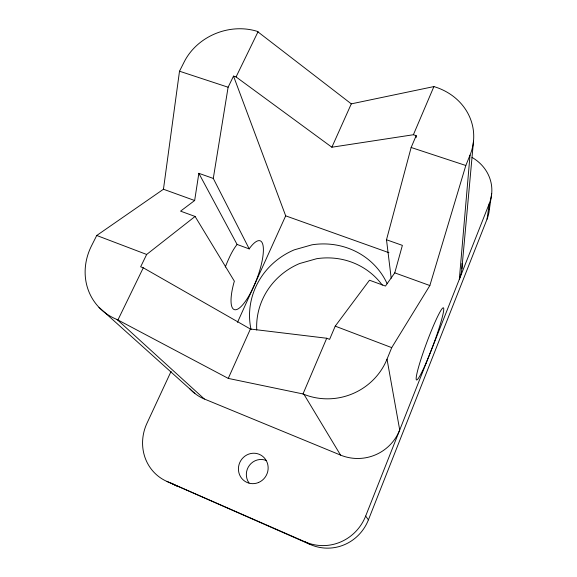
<?xml version="1.0" encoding="UTF-8"?>
<svg xmlns="http://www.w3.org/2000/svg" width="577" height="577" viewBox="0 0 577 577"><rect width="100%" height="100%" fill="white"/><g stroke="black" fill="none" stroke-linecap="round" stroke-linejoin="round"><path stroke-width="0.87" d="M470.024 155.148L465.819 165.491L429.858 285.536L391.725 347.628L387.023 359.168L399.717 429.98A44.963 44.617 -22 0 1 340.56 455.102L204.345 399.003L117.088 319.521A60.383 54.692 -36.1 0 1 91.512 245.852L96.741 235.481L163.457 189.242L179.505 71.216L184.229 61.847A56.741 49.434 -20.5 0 1 257.255 31.36L351.299 103.86L433.904 86.579L434.82 86.86A59.77 53.704 -6.6 0 1 470.024 155.148L459.328 279.311A43.426 40.83 -2.3 0 0 462.026 263.444M461.874 268.817L473.493 141.221M171.109 371.321L146.969 423.258A45.359 42.633 -55.4 0 0 167.049 481.485L310.419 544.558A45.042 43.859 -85.1 0 0 368.422 519.855L487.046 219.166L489.303 203.53A42.676 38.976 -1.8 0 0 472.015 157.413M489.361 209.473L491.705 193.49M194.651 200.515L198.849 173.316L213.281 178.43L249.242 248.925L249.509 248.355A36.74 10.336 -69.3 0 1 262.643 258.042A36.74 10.336 -69.3 0 1 239.917 307.591A36.74 10.336 -69.3 0 1 234.147 281.85L234.413 281.273L195.084 216.454L180.565 211.146L194.651 200.515L163.457 189.242M213.281 178.43L228.11 87.221L233.526 76.106L236.065 76.936L331.869 147.222L413.392 134.737L416.176 135.645L416.233 137.441M391.199 278.222L386.503 239.758L411.141 147.488L416.176 135.645M195.084 216.454L146.666 254.464L140.658 266.79L143.284 267.8L250.389 329.027L326.719 338.245L329.611 339.355L335.223 326.149L369.482 280.213L385.472 286.055L394.762 272.856L402.378 245.376L386.503 239.758M167.049 481.485L305.089 541.861A46.953 45.742 -82.8 0 0 365.659 516.076L489.303 203.53M225.261 267.079C228.47 259.196 231.774 251.183 237.075 244.439L198.849 173.316M117.088 319.521L228.261 378.404L302.997 393.954L326.719 338.245M413.392 134.737L433.904 86.579M228.261 378.404L250.389 329.027M331.869 147.222L351.299 103.86M237.493 322.341L285.687 215.841L233.526 76.106M117.968 319.874L143.284 267.8M236.065 76.936L258.099 31.62M179.505 71.216L228.11 87.221M411.141 147.488L465.819 165.491M285.687 215.841L388.956 252.712M394.762 272.856L429.858 285.536M237.075 244.439L249.242 248.925M96.741 235.481L146.666 254.464M335.223 326.149L391.725 347.628M302.997 393.954L303.971 394.343L340.56 455.102M305.089 541.861L310.419 544.558M98.984 307.339L194.882 393.478M365.659 516.076L368.422 519.855M387.023 359.168A62.835 60.607 -21 0 1 303.971 394.343M204.345 399.003A43.765 41.364 -41 0 1 189.783 388.667M489.476 207.821A41.025 37.678 -1.2 0 1 487.046 219.166M177.846 486.555A43.527 41.046 -56.6 0 1 171.737 483.201M256.736 330.044A69.334 66.557 -20.6 0 1 299.586 263.538L316.6 258.72A69.334 66.557 -20.6 0 1 382.284 285.132M249.026 482.978A14.721 14.165 -65 0 1 249.516 465.221A14.721 14.165 -65 0 1 266.35 460.533M251.038 329.474A72.183 68.988 -20.6 0 1 294.313 249.827L311.998 244.807A72.183 68.988 -20.6 0 1 387.131 283.689M425.941 363.243A38.457 3.462 -69.6 0 0 443.41 307.829A38.457 3.462 -69.6 0 0 420.554 360.51A38.457 3.462 -69.6 0 0 425.941 363.243M258.655 482.459A15.348 14.742 -63.1 0 0 262.614 456.284A15.348 14.742 -63.1 0 0 238.597 466.598A15.348 14.742 -63.1 0 0 258.655 482.459"/></g></svg>
